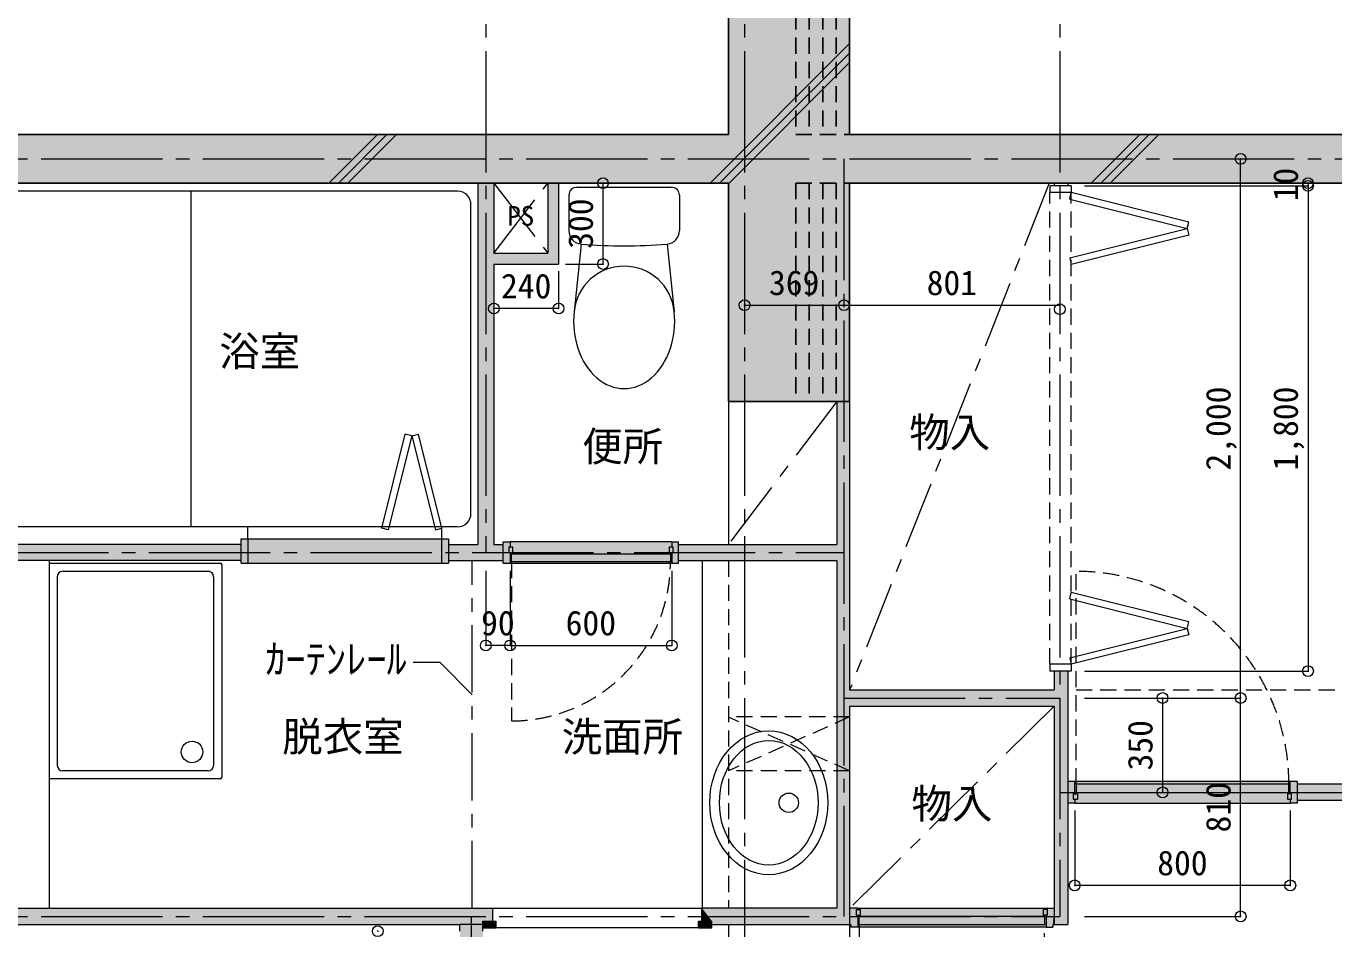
# Model space of a CAD drawing. Units: millimetres at full size, sheet at 1:50. Extents: x -9674 to 9699, y -6794 to 6791.
# Drawn here: x -748 to 4104, y 473 to 3822 of the extents above; entities that cross this region are included whole.
import ezdxf
from ezdxf.enums import TextEntityAlignment as Align

# ---------------------------------------------------------------- set-up
doc = ezdxf.new("R2010")
doc.units = ezdxf.units.MM
doc.header["$LTSCALE"] = 50
doc.header["$PDMODE"] = 32
doc.header["$PDSIZE"] = 40
for name, pattern in [('CHAIN1', [8, 5, -1, 1, -1]), ('CHAIN2', [12, 9, -1, 1, -1]), ('DASHED1', [1.8, 1.2, -0.6])]:
    doc.linetypes.add(name, pattern=pattern)
for name, color, linetype, lineweight in [('1-0_芯', 2, 'DASHED1', 25), ('1-1_躯体', 2, 'Continuous', 25), ('1-2_間仕切', 3, 'Continuous', 18), ('1-3_建具', 3, 'Continuous', 18), ('1-4_仕上げ', 4, 'Continuous', 9), ('1-5_設備', 7, 'Continuous', 9), ('1-7_その他', 7, 'DASHED1', 9), ('1-8_ハッチ', 4, 'Continuous', 9), ('1-A_文字', 7, 'Continuous', 9), ('1-B_寸法', 7, 'Continuous', 9), ('1-C_梁', 7, 'DASHED1', 9), ('1-D_記号', 7, 'CHAIN1', 9)]:
    doc.layers.add(name, color=color, linetype=linetype, lineweight=lineweight)
doc.layers.add('4-0', color=1, linetype='Continuous')
doc.layers.add('4-2', color=4, linetype='Continuous')
doc.styles.add('ＭＳ ゴシック', font='')
doc.styles.get('ＭＳ ゴシック').set_extended_font_data('MS Gothic')

msp = doc.modelspace()

# ---------------------------------------------------------------- linework, layer by layer
at = {"layer": '1-0_芯', "color": 7, "linetype": 'CHAIN2', "lineweight": 9}
for p, q in [((957.5, 4329.12), (957.5, 1869.12)), ((1917.5, 4329.12), (1917.5, -3890.88)), ((3087.5, 4329.12), (3087.5, 519.12)), ((-8492.5, 3329.12), (8517.5, 3329.12)), ((2286.5, 3329.12), (2286.5, 519.12)), ((-892.5, 1869.12), (2286.5, 1869.12)), ((2286.5, 1329.12), (3087.5, 1329.12)), ((3087.5, 979.12), (8517.5, 979.12)), ((-8492.5, 519.12), (3087.5, 519.12)), ((904, -390.88), (904, 519.12))]:
    msp.add_line(p, q, dxfattribs=at)
at = {"layer": '1-0_芯'}
for p, q in [((2157.5, 4229.12), (2157.5, 3419.12)), ((2207.5, 4229.12), (2207.5, 3419.12)), ((2257.5, 4229.12), (2257.5, 3419.12)), ((2107.5, 3239.12), (2107.5, 2429.12)), ((2107.5, 3239.12), (2307.5, 3239.12)), ((2157.5, 3239.12), (2157.5, 2429.12)), ((2207.5, 3239.12), (2207.5, 2429.12)), ((2257.5, 3239.12), (2257.5, 2429.12))]:
    msp.add_line(p, q, dxfattribs=at)
msp.add_lwpolyline([(2107.5, 4229.12), (2107.5, 3419.12), (2307.5, 3419.12)], dxfattribs=at)
at = {"layer": '1-1_躯体'}
for p, q in [((1857.5, 4229.12), (1857.5, 3419.12)), ((2307.5, 4229.12), (2307.5, 3419.12)), ((1857.5, 3419.12), (-2642.5, 3419.12)), ((6357.5, 3419.12), (2307.5, 3419.12)), ((1857.5, 3239.12), (-2642.5, 3239.12)), ((1857.5, 3239.12), (1857.5, 2429.12)), ((1857.5, 2429.12), (2307.5, 2429.12))]:
    msp.add_line(p, q, dxfattribs=at)
msp.add_lwpolyline([(6357.5, 3239.12), (2307.5, 3239.12), (2307.5, 2429.12)], dxfattribs=at)
at = {"layer": '1-2_間仕切'}
for p, q in [((927.5, 3239.12), (927.5, 1899.12)), ((987.5, 3239.12), (987.5, 2979.12)), ((1187.5, 3239.12), (1187.5, 2979.12)), ((1227.5, 3239.12), (1227.5, 2939.12)), ((3066.5, 3239.12), (3066.5, 3229.12)), ((3117.5, 3239.12), (3117.5, 3229.12)), ((987.5, 2979.12), (1187.5, 2979.12)), ((987.5, 2939.12), (1227.5, 2939.12)), ((987.5, 2939.12), (987.5, 1899.12)), ((2260, 2429.12), (2260, 1899.12)), ((2307.5, 2429.12), (2307.5, 1359.12)), ((49.5, 1899.12), (-862.5, 1899.12)), ((819.5, 1899.12), (927.5, 1899.12)), ((987.5, 1899.12), (1022.5, 1899.12)), ((1672.5, 1899.12), (2260, 1899.12)), ((49.5, 1839.12), (-862.5, 1839.12)), ((819.5, 1839.12), (1022.5, 1839.12)), ((1672.5, 1839.12), (2260, 1839.12)), ((2260, 1839.12), (2260, 549.12)), ((3066.5, 1429.12), (3066.5, 1359.12)), ((3117.5, 1429.12), (3117.5, 489.12)), ((2307.5, 1359.12), (3066.5, 1359.12)), ((2307.5, 1299.12), (2307.5, 489.12)), ((2307.5, 1299.12), (3066.5, 1299.12)), ((3066.5, 1299.12), (3066.5, 489.12)), ((5552.5, 1010.12), (3967.5, 1010.12)), ((5552.5, 949.12), (3967.5, 949.12)), ((-862.5, 549.12), (984, 549.12)), ((984, 501.62), (984, 549.12)), ((1759, 501.62), (1759, 549.12)), ((2260, 549.12), (1760, 549.12)), ((-1332.5, 489.12), (861.5, 489.12)), ((1796.5, 489.12), (2312.5, 489.12)), ((3061.5, 489.12), (3117.5, 489.12))]:
    msp.add_line(p, q, dxfattribs=at)
at = {"layer": '1-2_間仕切', "color": 7, "lineweight": 9}
msp.add_line((1047.5, 1829.12), (1647.5, 1829.12), dxfattribs=at)
at = {"layer": '1-3_建具', "color": 7, "lineweight": 9}
for p, q in [((3050, 3229.12), (3050, 3204.12)), ((3130, 3229.12), (3050, 3229.12)), ((3130, 3204.12), (3050, 3204.12)), ((3123.94, 3179.87), (3130, 3204.12)), ((3130, 3229.12), (3130, 3204.12)), ((3566.56, 3094.98), (3130, 3204.12)), ((3123.94, 3179.87), (3560.5, 3070.73)), ((3123.94, 2961.59), (3560.5, 3070.73)), ((3560.5, 3070.73), (3566.56, 3094.98)), ((3560.5, 3070.73), (3566.56, 3046.47)), ((3566.56, 3046.47), (3130, 2937.33)), ((3123.94, 2961.59), (3130, 2937.33)), ((571.37, 1959.12), (658.68, 2308.37)), ((571.37, 1959.12), (658.68, 2308.37)), ((571.37, 1959.12), (658.68, 2308.37)), ((571.37, 1959.12), (658.68, 2308.37)), ((682.93, 2302.31), (595.62, 1953.06)), ((682.93, 2302.31), (658.68, 2308.37)), ((682.93, 2302.31), (707.19, 2308.37)), ((682.93, 2302.31), (770.25, 1953.06)), ((794.5, 1959.12), (707.19, 2308.37)), ((794.5, 1959.12), (707.19, 2308.37)), ((794.5, 1959.12), (707.19, 2308.37)), ((794.5, 1959.12), (707.19, 2308.37)), ((595.62, 1953.06), (571.37, 1959.12)), ((770.25, 1953.06), (794.5, 1959.12)), ((49.5, 1919.12), (74.5, 1919.12)), ((49.5, 1829.12), (49.5, 1919.12)), ((74.5, 1919.12), (794.5, 1919.12)), ((74.5, 1919.12), (74.5, 1829.12)), ((794.5, 1919.12), (819.5, 1919.12)), ((794.5, 1829.12), (794.5, 1919.12)), ((819.5, 1919.12), (819.5, 1829.12)), ((1647.5, 1909.12), (1047.5, 1909.12)), ((49.5, 1829.12), (74.5, 1829.12)), ((74.5, 1829.12), (794.5, 1829.12)), ((794.5, 1829.12), (819.5, 1829.12)), ((3123.94, 1696.66), (3130, 1720.91)), ((3566.56, 1611.77), (3130, 1720.91)), ((3123.94, 1696.66), (3560.5, 1587.52)), ((3560.5, 1587.52), (3566.56, 1611.77)), ((3123.94, 1478.37), (3560.5, 1587.52)), ((3566.56, 1563.26), (3130, 1454.12)), ((3560.5, 1587.52), (3566.56, 1563.26)), ((3123.94, 1478.37), (3130, 1454.12)), ((3130, 1429.12), (3050, 1429.12)), ((3130, 1454.12), (3130, 1429.12)), ((3942.5, 1019.12), (3142.5, 1019.12)), ((3142.5, 939.12), (3942.5, 939.12)), ((984, 549.12), (1759, 549.12)), ((2337.5, 549.12), (3036.5, 549.12)), ((1746.5, 476.62), (996.5, 476.62)), ((3036.5, 479.12), (2337.5, 479.12))]:
    msp.add_line(p, q, dxfattribs=at)
at = {"layer": '1-3_建具', "color": 7, "linetype": 'DASHED1', "lineweight": 9}
for p, q in [((3050, 1454.12), (3050, 3204.12)), ((3130, 1454.12), (3130, 3204.12)), ((1052.5, 1834.12), (1052.5, 1244.12)), ((3147.5, 1009.12), (3147.5, 1799.12)), ((2342.5, 489.12), (2342.5, -199.88))]:
    msp.add_line(p, q, dxfattribs=at)
at = {"layer": '1-3_建具'}
for p, q in [((1022.5, 1909.12), (1047.5, 1909.12)), ((1022.5, 1829.12), (1022.5, 1909.12)), ((1047.5, 1909.12), (1047.5, 1889.12)), ((1647.5, 1909.12), (1672.5, 1909.12)), ((1647.5, 1909.12), (1647.5, 1889.12)), ((1672.5, 1829.12), (1672.5, 1909.12)), ((1057.5, 1889.12), (1042.5, 1889.12)), ((1047.5, 1869.12), (1047.5, 1829.12)), ((1052.5, 1834.12), (1052.5, 1864.12)), ((1052.5, 1864.12), (1642.5, 1864.12)), ((1057.5, 1869.12), (1057.5, 1889.12)), ((1637.5, 1889.12), (1637.5, 1869.12)), ((1652.5, 1889.12), (1637.5, 1889.12)), ((1637.5, 1869.12), (1652.5, 1869.12)), ((1642.5, 1864.12), (1642.5, 1834.12)), ((1647.5, 1869.12), (1647.5, 1829.12)), ((1652.5, 1869.12), (1652.5, 1889.12)), ((1022.5, 1829.12), (1047.5, 1829.12)), ((1642.5, 1834.12), (1052.5, 1834.12)), ((1647.5, 1829.12), (1672.5, 1829.12)), ((3142.5, 974.12), (3142.5, 1019.12)), ((3967.5, 1019.12), (3942.5, 1019.12)), ((3942.5, 974.12), (3942.5, 1019.12)), ((3967.5, 1019.12), (3967.5, 939.12)), ((3137.5, 974.12), (3137.5, 954.12)), ((3137.5, 974.12), (3152.5, 974.12)), ((3147.5, 1009.12), (3147.5, 979.12)), ((3937.5, 1009.12), (3147.5, 1009.12)), ((3147.5, 979.12), (3937.5, 979.12)), ((3152.5, 974.12), (3152.5, 954.12)), ((3932.5, 974.12), (3932.5, 954.12)), ((3947.5, 974.12), (3932.5, 974.12)), ((3937.5, 979.12), (3937.5, 1009.12)), ((3947.5, 954.12), (3947.5, 974.12)), ((3142.5, 939.12), (3117.5, 939.12)), ((3137.5, 954.12), (3152.5, 954.12)), ((3142.5, 954.12), (3142.5, 939.12)), ((3932.5, 954.12), (3947.5, 954.12)), ((3942.5, 954.12), (3942.5, 939.12)), ((3967.5, 939.12), (3942.5, 939.12)), ((2337.5, 549.12), (2307.5, 549.12)), ((2332.5, 544.12), (2347.5, 544.12)), ((2332.5, 524.12), (2332.5, 544.12)), ((2337.5, 549.12), (2337.5, 544.12)), ((2347.5, 524.12), (2347.5, 544.12)), ((3026.5, 524.12), (3026.5, 544.12)), ((3041.5, 544.12), (3026.5, 544.12)), ((3036.5, 549.12), (3066.5, 549.12)), ((3036.5, 549.12), (3036.5, 544.12)), ((3041.5, 524.12), (3041.5, 544.12)), ((861.5, 464.12), (861.5, 489.12)), ((946.5, 489.12), (861.5, 489.12)), ((946.5, 501.62), (996.5, 501.62)), ((946.5, 476.62), (946.5, 501.62)), ((946.5, 464.12), (946.5, 489.12)), ((996.5, 476.62), (996.5, 501.62)), ((1746.5, 476.62), (1746.5, 501.62)), ((1746.5, 501.62), (1796.5, 501.62)), ((1796.5, 476.62), (1796.5, 501.62)), ((2312.5, 489.12), (2312.5, 479.12)), ((2332.5, 524.12), (2347.5, 524.12)), ((2337.5, 524.12), (2337.5, 479.12)), ((3031.5, 519.12), (2342.5, 519.12)), ((2342.5, 489.12), (2342.5, 519.12)), ((2342.5, 489.12), (3031.5, 489.12)), ((3041.5, 524.12), (3026.5, 524.12)), ((3031.5, 489.12), (3031.5, 519.12)), ((3036.5, 524.12), (3036.5, 479.12)), ((3061.5, 489.12), (3061.5, 479.12)), ((946.5, 476.62), (996.5, 476.62)), ((1746.5, 476.62), (1796.5, 476.62)), ((2337.5, 479.12), (2312.5, 479.12)), ((3036.5, 479.12), (3061.5, 479.12))]:
    msp.add_line(p, q, dxfattribs=at)
for points in [[(1042.5, 1889.12), (1042.5, 1869.12), (1057.5, 1869.12)], [(3142.5, 1019.12), (3117.5, 1019.12), (3117.5, 939.12)]]:
    msp.add_lwpolyline(points, dxfattribs=at)
at = {"layer": '1-3_建具', "color": 7, "lineweight": 9}
msp.add_lwpolyline([(3130, 1454.12), (3050, 1454.12), (3050, 1429.12)], dxfattribs=at)
at = {"layer": '1-3_建具', "color": 7, "linetype": 'DASHED1', "lineweight": 9}
for centre, radius, start, end in [((1052.5, 1834.12), 590, 270, 0), ((3147.5, 1009.12), 790, 0, 90), ((2342.5, 489.12), 689, 270, 0)]:
    msp.add_arc(centre, radius, start, end, dxfattribs=at)
at = {"layer": '1-4_仕上げ'}
msp.add_line((1857.5, 2429.12), (1857.5, 1899.12), dxfattribs=at)
at = {"layer": '1-5_設備'}
for p, q in [((852.5, 3209.12), (-787.5, 3209.12)), ((-137.5, 3209.12), (-137.5, 1964.12)), ((1295.84, 3224.12), (1645.84, 3224.12)), ((902.5, 2014.12), (902.5, 3159.12)), ((1265.84, 3194.12), (1265.84, 3062.88)), ((1675.84, 3194.12), (1675.84, 3062.88)), ((1311.84, 3013.04), (1285.19, 2761.97)), ((1629.83, 3013.04), (1656.49, 2761.97)), ((571.37, 1959.12), (658.68, 2308.37)), ((794.5, 1959.12), (707.19, 2308.37)), ((852.5, 1964.12), (-787.5, 1964.12)), ((74.5, 1919.12), (74.5, 1964.12)), ((794.5, 1919.12), (794.5, 1964.12)), ((-662.5, 1839.12), (-662.5, 549.12)), ((-662.5, 1829.12), (-27.5, 1829.12)), ((-612.5, 1799.12), (-72.5, 1799.12)), ((-22.5, 1824.12), (-22.5, 1034.12)), ((1760, 1839.12), (1760, 549.12)), ((-632.5, 1779.12), (-632.5, 1079.12)), ((-52.5, 1779.12), (-52.5, 1079.12)), ((-27.5, 1029.12), (-662.5, 1029.12)), ((-72.5, 1059.12), (-612.5, 1059.12))]:
    msp.add_line(p, q, dxfattribs=at)
for centre, radius in [((-132.5, 1129.12), 40), ((2081.76, 940.61), 36)]:
    msp.add_circle(centre, radius, dxfattribs=at)
for centre, radius, start, end in [((852.5, 3159.12), 50, 0, 90), ((1295.84, 3194.12), 30, 90, 180), ((1645.84, 3194.12), 30, 0, 90), ((1315.84, 3062.88), 50, 180, 265.41591), ((1625.84, 3062.88), 50, 274.58408, 0), ((1470.84, 4996.06), 1989.39, 265.41591, 274.58408), ((1470.84, 2744.85), 186.44, 5.269, 174.73099), ((852.5, 2014.12), 50, 270, 0), ((-612.5, 1779.12), 20, 90, 180), ((-72.5, 1779.12), 20, 0, 90), ((-27.5, 1824.12), 5, 0, 90), ((-612.5, 1079.12), 20, 180, 270), ((-72.5, 1079.12), 20, 270, 0), ((-27.5, 1034.12), 5, 270, 0)]:
    msp.add_arc(centre, radius, start, end, dxfattribs=at)
msp.add_ellipse((1470.84, 2726.93), major_axis=(0, -250), ratio=0.75, start_param=4.5717762, end_param=7.9945941, dxfattribs=at)
for major_axis, ratio in [((0, -267), 0.8202), ((0, -231), 0.7922)]:
    msp.add_ellipse((2007.36, 940.61), major_axis=major_axis, ratio=ratio, dxfattribs=at)
at = {"layer": '1-7_その他', "color": 4, "linetype": 'CHAIN1'}
for p, q in [((987.5, 3239.12), (1187.5, 2979.12)), ((987.5, 2979.12), (1187.5, 3239.12)), ((3048.03, 3239.12), (2307.5, 1359.12)), ((2260, 2429.12), (1857.5, 1899.12)), ((3066.5, 1299.12), (2307.5, 549.12))]:
    msp.add_line(p, q, dxfattribs=at)
at = {"layer": '1-7_その他'}
for p, q in [((2307.5, 1259.12), (1857.5, 1259.12)), ((2307.5, 1259.12), (1857.5, 1058.74)), ((2307.5, 1059.12), (1857.5, 1257.95)), ((2307.5, 1059.12), (1857.5, 1059.12))]:
    msp.add_line(p, q, dxfattribs=at)
at = {"layer": '1-8_ハッチ'}
for p, q in [((1789.55, 3239.12), (2307.5, 3757.07)), ((1824.91, 3239.12), (2307.5, 3721.71)), ((1857.5, 3236.36), (2307.5, 3686.36)), ((375.34, 3239.12), (555.34, 3419.12)), ((410.69, 3239.12), (590.69, 3419.12)), ((446.05, 3239.12), (626.05, 3419.12)), ((3203.77, 3239.12), (3383.77, 3419.12)), ((3239.12, 3239.12), (3419.12, 3419.12)), ((3274.48, 3239.12), (3454.48, 3419.12))]:
    msp.add_line(p, q, dxfattribs=at)
at = {"layer": '1-A_文字'}
for q in [(687.56, 1461.2), (907.5, 1341.26)]:
    msp.add_line((787.56, 1461.2), q, dxfattribs=at)
at = {"layer": '1-B_寸法'}
for p, q in [((3758.33, 1329.12), (3758.33, 3329.12)), ((3179.14, 3229.12), (4008.33, 3229.12)), ((4008.33, 3239.12), (4008.33, 3229.12)), ((4008.33, 3229.12), (4008.33, 1429.12)), ((1917.5, 2786.32), (2286.5, 2786.32)), ((2286.5, 2786.32), (3087.5, 2786.32)), ((957.5, 1800.97), (957.5, 1524.12)), ((1047.5, 1800.97), (1047.5, 1524.12)), ((1647.5, 1800.97), (1647.5, 1524.12)), ((1047.5, 1524.12), (957.5, 1524.12)), ((1047.5, 1524.12), (1647.5, 1524.12)), ((3179.14, 1429.12), (4008.33, 1429.12)), ((3179.14, 1329.12), (3758.33, 1329.12)), ((3468.74, 1329.12), (3468.74, 979.12)), ((3758.33, 519.12), (3758.33, 1329.12)), ((3142.5, 911.61), (3142.5, 634.12)), ((3179.14, 519.12), (3758.33, 519.12))]:
    msp.add_line(p, q, dxfattribs=at)
for points in [[(1253.43, 2939.12), (1392.44, 2939.12), (1392.44, 3239.12)], [(1227.5, 2913.19), (1227.5, 2774.18), (987.5, 2774.18)], [(3942.5, 911.61), (3942.5, 634.12), (3142.5, 634.12)]]:
    msp.add_lwpolyline(points, dxfattribs=at)
at = {"layer": '1-B_寸法', "color": 3}
for p in [(3758.33, 3329.12), (1392.44, 3239.12), (4008.33, 3239.12), (4008.33, 3229.12), (1392.44, 2939.12), (987.5, 2774.18), (1227.5, 2774.18), (1917.5, 2786.32), (2286.5, 2786.32), (3087.5, 2771.32), (957.5, 1524.12), (1047.5, 1524.12), (1647.5, 1524.12), (4008.33, 1429.12), (3468.74, 1329.12), (3758.33, 1329.12), (3468.74, 979.12), (3142.5, 634.12), (3942.5, 634.12), (3758.33, 519.12), (556.5, 464.12)]:
    msp.add_point(p, dxfattribs=at)
at = {"layer": '1-C_梁'}
for p, q in [((1857.5, 1839.12), (1857.5, 549.12)), ((3147.5, 1359.12), (6357.5, 1359.12)), ((1857.5, 489.12), (1857.5, -360.88)), ((2307.5, 489.12), (2307.5, -350.88))]:
    msp.add_line(p, q, dxfattribs=at)
at = {"layer": '1-D_記号'}
msp.add_line((907.5, 549.12), (907.5, 1839.12), dxfattribs=at)
at = {"layer": '4-0'}
for points in [[(1857.5, 4229.12), (2307.5, 4229.12), (1857.5, 2429.12), (2307.5, 2429.12)], [(-2642.5, 3419.12), (-2642.5, 3239.12), (1857.5, 3419.12), (1857.5, 3239.12)], [(2307.5, 3419.12), (2307.5, 3239.12), (6357.5, 3419.12), (6357.5, 3239.12)]]:
    msp.add_solid(points, dxfattribs=at)
at = {"layer": '4-2'}
for points in [[(987.5, 3239.12), (927.5, 3239.12), (927.5, 1899.12)], [(987.5, 3239.12), (927.5, 1899.12), (987.5, 2939.12)], [(1227.5, 2939.12), (1227.5, 3239.12), (1187.5, 3239.12)], [(1227.5, 2939.12), (1187.5, 3239.12), (1187.5, 2979.12)], [(1227.5, 2939.12), (1187.5, 2979.12), (987.5, 2979.12)], [(987.5, 2939.12), (1227.5, 2939.12), (987.5, 2979.12)], [(927.5, 1899.12), (987.5, 1899.12), (987.5, 2939.12)], [(2307.5, 2429.12), (2260, 2429.12), (2260, 549.12)], [(2307.5, 1359.12), (2307.5, 2429.12), (2260, 549.12)], [(49.5, 1839.12), (49.5, 1899.12), (-862.5, 1899.12)], [(-862.5, 1839.12), (49.5, 1839.12), (-862.5, 1899.12)], [(49.5, 1919.12), (49.5, 1829.12), (819.5, 1919.12), (819.5, 1829.12)], [(819.5, 1899.12), (819.5, 1839.12), (1022.5, 1899.12), (1022.5, 1839.12)], [(1022.5, 1909.12), (1022.5, 1829.12), (1672.5, 1909.12), (1672.5, 1829.12)], [(1672.5, 1899.12), (1672.5, 1839.12), (2260, 1899.12), (2260, 1839.12)], [(3066.5, 489.12), (3117.5, 489.12), (3117.5, 1429.12)], [(3066.5, 489.12), (3117.5, 1429.12), (3066.5, 1429.12)], [(2307.5, 1299.12), (2307.5, 1359.12), (2260, 549.12)], [(3066.5, 1299.12), (3066.5, 1359.12), (2307.5, 1359.12)], [(2307.5, 1299.12), (3066.5, 1299.12), (2307.5, 1359.12)], [(2260, 549.12), (2307.5, 489.12), (2307.5, 1299.12)], [(3117.5, 1019.12), (3117.5, 939.12), (3967.5, 1019.12), (3967.5, 939.12)], [(3967.5, 1010.12), (3967.5, 949.12), (5552.5, 1010.12), (5552.5, 949.12)], [(-1332.5, 549.12), (-1332.5, 489.12), (946.5, 489.12)], [(-1332.5, 549.12), (946.5, 489.12), (946.5, 501.62)], [(-1332.5, 549.12), (946.5, 501.62), (984, 501.62)], [(-1332.5, 549.12), (984, 501.62), (984, 549.12)], [(1760, 549.12), (1759, 501.62), (1796.5, 501.62)], [(1760, 549.12), (1759, 549.12), (1759, 501.62)], [(1760, 549.12), (1796.5, 501.62), (2307.5, 489.12)], [(2260, 549.12), (1760, 549.12), (2307.5, 489.12)], [(3061.5, 489.12), (3066.5, 549.12), (2307.5, 549.12)], [(3061.5, 489.12), (2307.5, 549.12), (2307.5, 489.12)], [(3061.5, 489.12), (3066.5, 489.12), (3066.5, 549.12)], [(861.5, -360.88), (941.5, -360.88), (861.5, 489.12), (946.5, 489.12)], [(941.5, -360.88), (946.5, -360.88), (946.5, 489.12)], [(946.5, 501.62), (946.5, 476.62), (996.5, 501.62), (996.5, 476.62)], [(1746.5, 501.62), (1746.5, 476.62), (1796.5, 501.62), (1796.5, 476.62)], [(1796.5, 501.62), (1796.5, 489.12), (2307.5, 489.12)], [(2312.5, 479.12), (3061.5, 479.12), (3061.5, 489.12)], [(3061.5, 489.12), (2312.5, 489.12), (2312.5, 479.12)]]:
    msp.add_solid(points, dxfattribs=at)

# ---------------------------------------------------------------- texts
at = {"layer": '1-A_文字', "style": 'ＭＳ ゴシック'}
for s, height, p in [('PS', 73.31, (1037.5, 3059.12)), ('浴室', 110, (-31.49, 2527.39)), ('物入', 110, (2528.75, 2226.62)), ('便所', 110, (1315.28, 2174.46)), ('ｶｰﾃﾝﾚｰﾙ', 110, (139, 1385.86)), ('脱衣室', 110, (202.25, 1097.7)), ('洗面所', 110, (1239.08, 1097.7)), ('物入', 110, (2537, 849.12))]:
    msp.add_text(s, height=height, dxfattribs=at).set_placement(p, align=Align.BOTTOM_LEFT)
at = {"layer": '1-B_寸法', "style": 'ＭＳ ゴシック'}
for s, p in [('10', (3998.33, 3171.62)), ('300', (1382.44, 2995.37)), ('2,000', (3748.33, 2172.87)), ('1,800', (3998.33, 2172.87)), ('350', (3458.74, 1060.37)), ('810', (3748.33, 830.37))]:
    msp.add_text(s, height=91.64, rotation=90, dxfattribs=at).set_placement(p, align=Align.BOTTOM_LEFT)
for s, p in [('369', (2008.25, 2796.32)), ('801', (2593.25, 2796.32)), ('240', (1013.75, 2784.18)), ('90', (940, 1534.12)), ('600', (1253.75, 1534.12)), ('800', (3448.75, 644.12))]:
    msp.add_text(s, height=91.64, dxfattribs=at).set_placement(p, align=Align.BOTTOM_LEFT)

doc.saveas('drawing.dxf')
